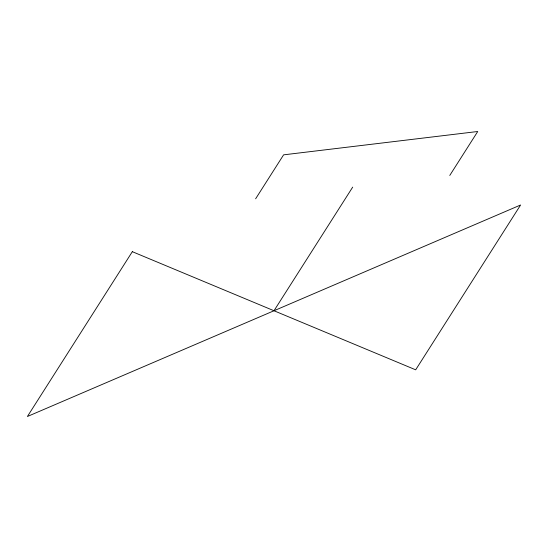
<?xml version="1.0" encoding="UTF-8"?>
<svg xmlns="http://www.w3.org/2000/svg" width="548" height="548" viewBox="0 0 548 548"><rect width="100%" height="100%" fill="white"/><g stroke="black" fill="none" stroke-linecap="round" stroke-linejoin="round"><path stroke-width="0.82" d="M255.628 198.794L283.604 154.844L477.74 131.499L449.764 175.456M274 310.743L352.693 187.128M132.328 251.676L27.4 416.501L520.6 204.993L415.672 369.818L132.328 251.676"/></g></svg>
